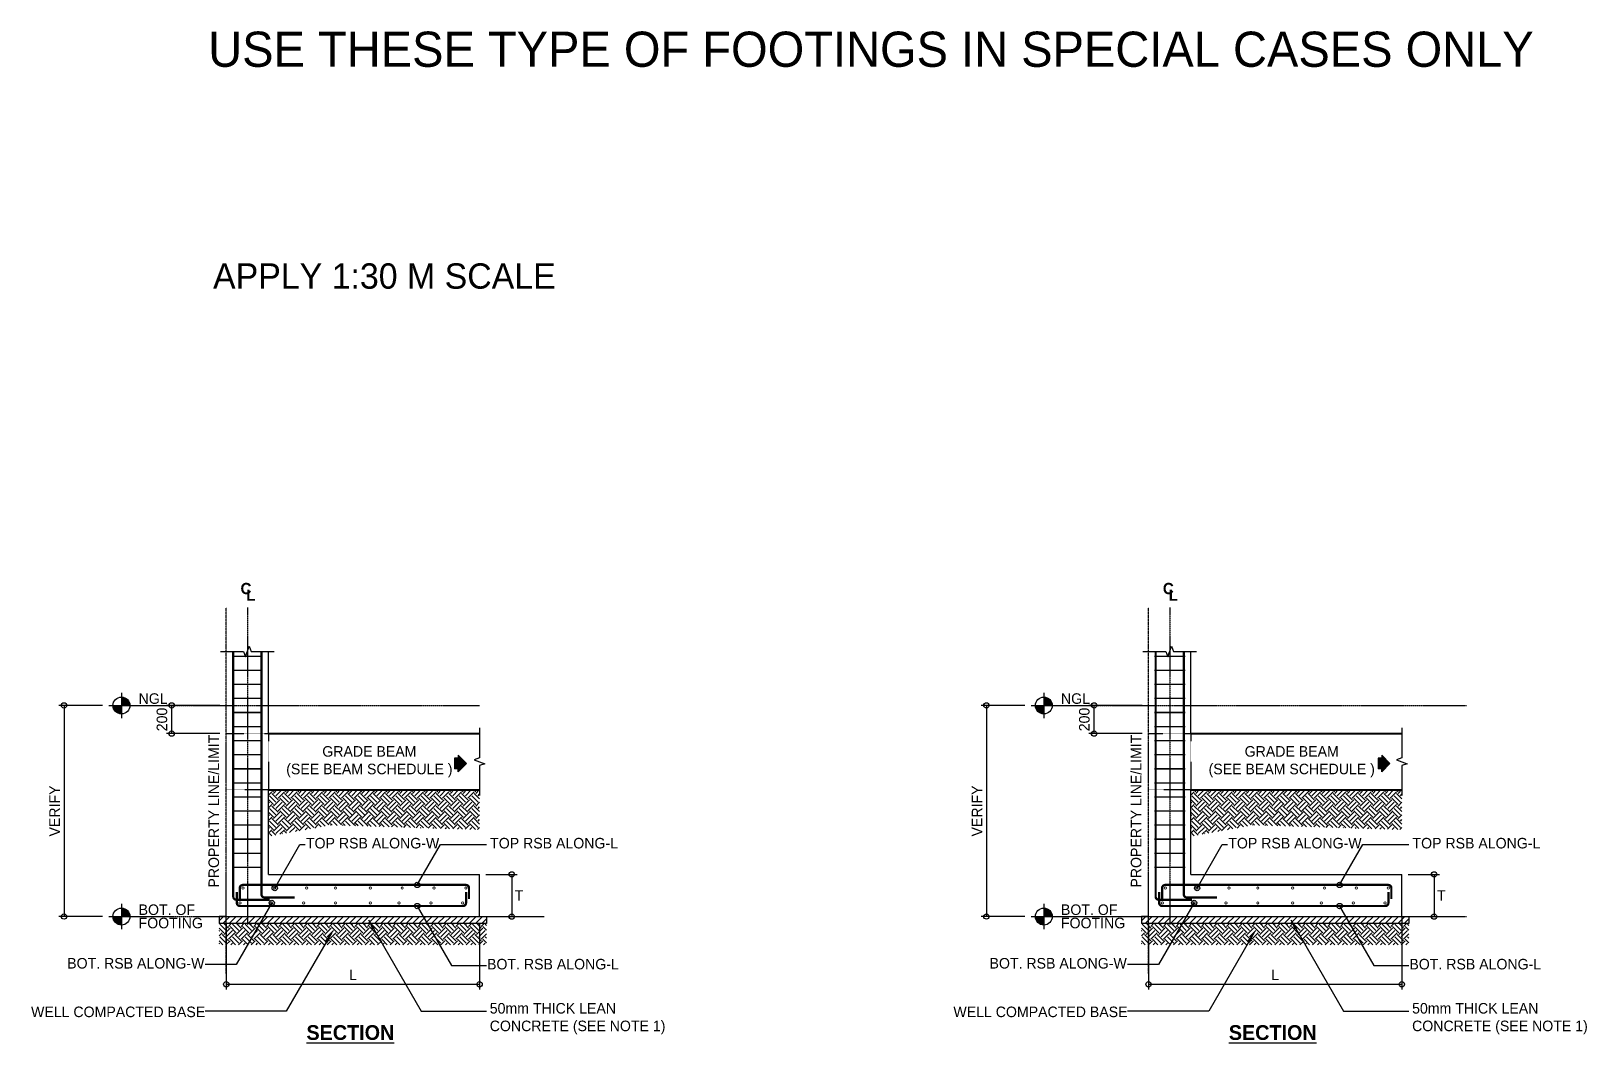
# Model space of a CAD drawing. Header units: millimetres. Extents: x 32778 to 43833, y 54504 to 68189.
# Drawn here: x 32778 to 43833, y 61000 to 68189 of the extents above; entities that cross this region are included whole.
import ezdxf

# ---------------------------------------------------------------- set-up
doc = ezdxf.new("R2010")
doc.units = ezdxf.units.MM
doc.header["$PDMODE"] = 3
for name, pattern in [('CENTER2', [28.575, 19.05, -3.175, 3.175, -3.175]), ('HIDDEN2', [4.7625, 3.175, -1.5875]), ('PHANTOM2', [31.75, 15.875, -3.175, 3.175, -3.175, 3.175, -3.175])]:
    doc.linetypes.add(name, pattern=pattern)
for name, color, linetype in [('A-PROPERTY LINE', 6, 'PHANTOM2'), ('G-ANNO-DIM', 106, 'Continuous'), ('G-ANNO-SYMBOLS', 4, 'Continuous'), ('G-ANNO-TITLE', 7, 'Continuous'), ('G-GRID LINES', 8, 'Continuous'), ('G-HATCHES', 8, 'Continuous'), ('S-DETAILS', 254, 'Continuous'), ('S-REBARS', 162, 'Continuous')]:
    doc.layers.add(name, color=color, linetype=linetype)
doc.styles.add('Century', font='GOTHIC.TTF')
doc.dimstyles.new('DIM1_30', dxfattribs={"dimscale": 30, "dimtxt": 2.5, "dimasz": 2.5, "dimexe": 1.25, "dimexo": 1.5, "dimgap": 1, "dimtad": 1, "dimdec": 0, "dimtxsty": 'Century', "dimblk": 'SMALL', "dimcen": 2.5, "dimadec": 0, "dimazin": 0, "dimtfac": 1, "dimtdec": 0, "dimtmove": 0, "dimatfit": 3, "dimfxl": 1, "dimarcsym": 0})

# ---------------------------------------------------------------- blocks, each defined once
blk = doc.blocks.new('_Small')
at = {"color": 0, "linetype": 'ByBlock', "lineweight": -2}
blk.add_circle((0, 0), 0.25, dxfattribs=at)
blk = doc.blocks.new('*D9')
at = {"layer": 'Defpoints', "color": 0, "transparency": 16777216}
for p in [(33330, 63398), (33012, 61898), (33330, 61898)]:
    blk.add_point(p, dxfattribs=at)
at = {"layer": 'G-ANNO-DIM', "color": 0, "lineweight": -2, "transparency": 16777216}
for p, q in [((33285, 63398), (32975, 63398)), ((33012, 63398), (33012, 61898)), ((33285, 61898), (32975, 61898))]:
    blk.add_line(p, q, dxfattribs=at)
at = {"layer": 'G-ANNO-DIM', "color": 0, "lineweight": -2, "transparency": 16777216, "xscale": 75, "yscale": 75, "zscale": 75}
for p, rotation in [((33012, 63398), 90), ((33012, 61898), 270)]:
    blk.add_blockref('_Small', p, dxfattribs=dict(at, rotation=rotation))
at = {"layer": 'G-ANNO-DIM', "color": 0, "transparency": 16777216, "insert": (32945, 62648), "char_height": 75, "attachment_point": 5, "rotation": 90, "style": 'Century'}
blk.add_mtext('VERIFY', dxfattribs=at)
blk = doc.blocks.new('*D16')
at = {"layer": 'Defpoints', "color": 0, "transparency": 16777216}
for p in [(34165, 61898), (35965, 61898), (35965, 61417)]:
    blk.add_point(p, dxfattribs=at)
at = {"layer": 'G-ANNO-DIM', "color": 0, "lineweight": -2, "transparency": 16777216}
for p, q in [((34165, 61853), (34165, 61379)), ((35965, 61853), (35965, 61379)), ((34165, 61417), (35965, 61417))]:
    blk.add_line(p, q, dxfattribs=at)
at = {"layer": 'G-ANNO-DIM', "color": 0, "lineweight": -2, "transparency": 16777216, "xscale": 75, "yscale": 75, "zscale": 75, "rotation": 180}
blk.add_blockref('_Small', (34165, 61417), dxfattribs=at)
at = {"layer": 'G-ANNO-DIM', "color": 0, "lineweight": -2, "transparency": 16777216, "xscale": 75, "yscale": 75, "zscale": 75}
blk.add_blockref('_Small', (35965, 61417), dxfattribs=at)
at = {"layer": 'G-ANNO-DIM', "color": 0, "transparency": 16777216, "insert": (35065, 61484), "char_height": 75, "attachment_point": 5, "style": 'Century'}
blk.add_mtext('L', dxfattribs=at)
blk = doc.blocks.new('*D10')
at = {"layer": 'Defpoints', "color": 0, "transparency": 16777216}
for p in [(33777, 63398), (34165, 63398), (34165, 63198)]:
    blk.add_point(p, dxfattribs=at)
at = {"layer": 'G-ANNO-DIM', "color": 0, "lineweight": -2, "transparency": 16777216}
for p, q in [((34120, 63398), (33740, 63398)), ((33777, 63198), (33777, 63398)), ((34120, 63198), (33740, 63198))]:
    blk.add_line(p, q, dxfattribs=at)
at = {"layer": 'G-ANNO-DIM', "color": 0, "lineweight": -2, "transparency": 16777216, "xscale": 75, "yscale": 75, "zscale": 75}
for p, rotation in [((33777, 63398), 90), ((33777, 63198), 270)]:
    blk.add_blockref('_Small', p, dxfattribs=dict(at, rotation=rotation))
at = {"layer": 'G-ANNO-DIM', "color": 0, "transparency": 16777216, "insert": (33708, 63298), "char_height": 75, "attachment_point": 5, "rotation": 90, "style": 'Century'}
blk.add_mtext('200', dxfattribs=at)
blk = doc.blocks.new('arrow')
at = {"layer": 'G-HATCHES'}
h = blk.add_hatch(color=256, dxfattribs=at)
h.dxf.hatch_style = 1
h.paths.add_polyline_path([(200860, 43821), (200860, 43677), (200682, 43677), (200682, 43175), (200860, 43175), (200860, 43031), (201237, 43426)])
for p, q in [((200682, 43677), (200682, 43175)), ((200860, 43677), (200682, 43677)), ((201237, 43426), (200860, 43821)), ((200860, 43821), (200860, 43677)), ((200860, 43175), (200682, 43175)), ((201237, 43426), (200860, 43031)), ((200860, 43031), (200860, 43175))]:
    blk.add_line(p, q)
blk = doc.blocks.new('*D4')
at = {"layer": 'Defpoints', "color": 0, "transparency": 16777216}
for p in [(39884, 63398), (39566, 61898), (39884, 61898)]:
    blk.add_point(p, dxfattribs=at)
at = {"layer": 'G-ANNO-DIM', "color": 0, "lineweight": -2, "transparency": 16777216}
for p, q in [((39839, 63398), (39529, 63398)), ((39566, 63398), (39566, 61898)), ((39839, 61898), (39529, 61898))]:
    blk.add_line(p, q, dxfattribs=at)
at = {"layer": 'G-ANNO-DIM', "color": 0, "lineweight": -2, "transparency": 16777216, "xscale": 75, "yscale": 75, "zscale": 75}
for p, rotation in [((39566, 63398), 90), ((39566, 61898), 270)]:
    blk.add_blockref('_Small', p, dxfattribs=dict(at, rotation=rotation))
at = {"layer": 'G-ANNO-DIM', "color": 0, "transparency": 16777216, "insert": (39499, 62648), "char_height": 75, "attachment_point": 5, "rotation": 90, "style": 'Century'}
blk.add_mtext('VERIFY', dxfattribs=at)
blk = doc.blocks.new('*D15')
at = {"layer": 'Defpoints', "color": 0, "transparency": 16777216}
for p in [(40718, 61898), (42518, 61898), (42518, 61417)]:
    blk.add_point(p, dxfattribs=at)
at = {"layer": 'G-ANNO-DIM', "color": 0, "lineweight": -2, "transparency": 16777216}
for p, q in [((40718, 61853), (40718, 61379)), ((42518, 61853), (42518, 61379)), ((40718, 61417), (42518, 61417))]:
    blk.add_line(p, q, dxfattribs=at)
at = {"layer": 'G-ANNO-DIM', "color": 0, "lineweight": -2, "transparency": 16777216, "xscale": 75, "yscale": 75, "zscale": 75, "rotation": 180}
blk.add_blockref('_Small', (40718, 61417), dxfattribs=at)
at = {"layer": 'G-ANNO-DIM', "color": 0, "lineweight": -2, "transparency": 16777216, "xscale": 75, "yscale": 75, "zscale": 75}
blk.add_blockref('_Small', (42518, 61417), dxfattribs=at)
at = {"layer": 'G-ANNO-DIM', "color": 0, "transparency": 16777216, "insert": (41618, 61484), "char_height": 75, "attachment_point": 5, "style": 'Century'}
blk.add_mtext('L', dxfattribs=at)
blk = doc.blocks.new('*D5')
at = {"layer": 'Defpoints', "color": 0, "transparency": 16777216}
for p in [(40331, 63398), (40718, 63398), (40718, 63198)]:
    blk.add_point(p, dxfattribs=at)
at = {"layer": 'G-ANNO-DIM', "color": 0, "lineweight": -2, "transparency": 16777216}
for p, q in [((40673, 63398), (40294, 63398)), ((40331, 63198), (40331, 63398)), ((40673, 63198), (40294, 63198))]:
    blk.add_line(p, q, dxfattribs=at)
at = {"layer": 'G-ANNO-DIM', "color": 0, "lineweight": -2, "transparency": 16777216, "xscale": 75, "yscale": 75, "zscale": 75}
for p, rotation in [((40331, 63398), 90), ((40331, 63198), 270)]:
    blk.add_blockref('_Small', p, dxfattribs=dict(at, rotation=rotation))
at = {"layer": 'G-ANNO-DIM', "color": 0, "transparency": 16777216, "insert": (40262, 63298), "char_height": 75, "attachment_point": 5, "rotation": 90, "style": 'Century'}
blk.add_mtext('200', dxfattribs=at)
blk = doc.blocks.new('datum1')
h = blk.add_hatch(color=256)
h.dxf.hatch_style = 1
h.paths.add_polyline_path([(2, 0, 0.414214), (0, 2), (0, 0)])
h.paths.add_polyline_path([(0, -2), (0, 0), (-2, 0, 0.414214)])
for p, q in [((-3, 0), (3, 0)), ((0, 3), (0, -3))]:
    blk.add_line(p, q)
blk.add_circle((0, 0), 2)

msp = doc.modelspace()

# ---------------------------------------------------------------- hatches: boundary and pattern name
at = {"layer": 'G-HATCHES'}
h = msp.add_hatch(dxfattribs=at)
h.set_pattern_fill('EARTH', color=256, scale=10, angle=45)
h.set_pattern_definition([(45, (-234424.665, 29602.23), (7e-15, 89.802561), [63.5, -63.5]), (45, (-234441.5, 29619.066), (7e-15, 89.802561), [63.5, -63.5]), (45, (-234458.34, 29635.904), (7e-15, 89.802561), [63.5, -63.5]), (135, (-234458.34, 29647.13), (-89.802561, 7e-15), [63.5, -63.5]), (135, (-234441.5, 29663.97), (-89.802561, 7e-15), [63.5, -63.5]), (135, (-234424.665, 29680.805), (-89.802561, 7e-15), [63.5, -63.5])])
h.paths.add_polyline_path([(35964.6, 62515.1), (35964.6, 62797.6), (34464.6, 62797.6), (34464.6, 62467.3), (34906.3, 62547.4)])
h = msp.add_hatch(dxfattribs=at)
h.set_pattern_fill('EARTH', color=256, scale=10, angle=45)
h.set_pattern_definition([(45, (-227871, 29602.23), (7e-15, 89.802561), [63.5, -63.5]), (45, (-227887.836, 29619.066), (7e-15, 89.802561), [63.5, -63.5]), (45, (-227904.674, 29635.904), (7e-15, 89.802561), [63.5, -63.5]), (135, (-227904.674, 29647.13), (-89.802561, 7e-15), [63.5, -63.5]), (135, (-227887.836, 29663.97), (-89.802561, 7e-15), [63.5, -63.5]), (135, (-227871, 29680.805), (-89.802561, 7e-15), [63.5, -63.5])])
h.paths.add_polyline_path([(42518.3, 62515.1), (42518.3, 62797.6), (41018.3, 62797.6), (41018.3, 62467.3), (41459.9, 62547.4)])
h = msp.add_hatch(dxfattribs=at)
h.set_pattern_fill('ANSI31', color=256, scale=10)
h.set_pattern_definition([(45, (-200721.917, 31645.535), (-22.4506403, 22.4506403), [])])
h.paths.add_polyline_path([(34164.6, 61897.6), (34114.6, 61897.6), (34114.6, 61847.6), (36014.6, 61847.6), (36014.6, 61897.6), (35964.6, 61897.6)])
h = msp.add_hatch(dxfattribs=at)
h.set_pattern_fill('EARTH', color=256, scale=10, angle=45)
h.set_pattern_definition([(45, (-68553.99, 7945.65), (7e-15, 89.80256), [63.5, -63.5]), (45, (-68570.826, 7962.487), (7e-15, 89.80256), [63.5, -63.5]), (45, (-68587.664, 7979.325), (7e-15, 89.80256), [63.5, -63.5]), (135, (-68587.664, 7990.55), (-89.80256, 7e-15), [63.5, -63.5]), (135, (-68570.826, 8007.39), (-89.80256, 7e-15), [63.5, -63.5]), (135, (-68553.99, 8024.226), (-89.80256, 7e-15), [63.5, -63.5])])
h.paths.add_polyline_path([(36014.6, 61847.6), (34114.6, 61847.6), (34114.6, 61697.6), (36014.6, 61697.6)])
h = msp.add_hatch(dxfattribs=at)
h.set_pattern_fill('ANSI31', color=256, scale=10)
h.set_pattern_definition([(45, (-194168.25, 31645.535), (-22.4506403, 22.4506403), [])])
h.paths.add_polyline_path([(40718.3, 61897.6), (40668.3, 61897.6), (40668.3, 61847.6), (42568.3, 61847.6), (42568.3, 61897.6), (42518.3, 61897.6)])
h = msp.add_hatch(dxfattribs=at)
h.set_pattern_fill('EARTH', color=256, scale=10, angle=45)
h.set_pattern_definition([(45, (-62000.32, 7945.65), (7e-15, 89.80256), [63.5, -63.5]), (45, (-62017.16, 7962.487), (7e-15, 89.80256), [63.5, -63.5]), (45, (-62033.997, 7979.325), (7e-15, 89.80256), [63.5, -63.5]), (135, (-62033.997, 7990.55), (-89.80256, 7e-15), [63.5, -63.5]), (135, (-62017.16, 8007.39), (-89.80256, 7e-15), [63.5, -63.5]), (135, (-62000.32, 8024.226), (-89.80256, 7e-15), [63.5, -63.5])])
h.paths.add_polyline_path([(42568.3, 61847.6), (40668.3, 61847.6), (40668.3, 61697.6), (42568.3, 61697.6)])

# ---------------------------------------------------------------- linework, layer by layer
at = {"color": 8, "linetype": 'Continuous'}
for points in [[(34124.6, 63780.9), (34287.3, 63780.9), (34301, 63743.4), (34328.3, 63818.4), (34341.9, 63780.9), (34504.6, 63780.9)], [(40678.3, 63780.9), (40841, 63780.9), (40854.7, 63743.4), (40882, 63818.4), (40895.6, 63780.9), (41058.3, 63780.9)], [(35964.6, 63237.6), (35964.6, 63024.9), (35927.1, 63011.2), (36002.1, 62983.9), (35964.6, 62970.3), (35964.6, 62757.6)], [(42518.3, 63237.6), (42518.3, 63024.9), (42480.8, 63011.2), (42555.8, 62983.9), (42518.3, 62970.3), (42518.3, 62757.6)]]:
    msp.add_lwpolyline(points, dxfattribs=at)
at = {"layer": 'A-PROPERTY LINE', "ltscale": 0.5}
for points in [[(34164.6, 61493.7), (34164.6, 64094.4)], [(40718.3, 61493.7), (40718.3, 64094.4)]]:
    msp.add_lwpolyline(points, dxfattribs=at)
at = {"layer": 'G-ANNO-DIM'}
for p, q in [((36009.6, 62197.6), (36230.8, 62197.6)), ((36193.3, 62197.6), (36193.3, 61897.6)), ((42563.3, 62197.6), (42784.4, 62197.6)), ((42746.9, 62197.6), (42746.9, 61897.6)), ((35959.6, 61897.6), (36230.8, 61897.6)), ((42513.3, 61897.6), (42784.4, 61897.6))]:
    msp.add_line(p, q, dxfattribs=at)
at = {"layer": 'G-GRID LINES', "linetype": 'CENTER2', "ltscale": 0.5}
for p, q in [((34314.6, 64094.4), (34314.6, 61839.1)), ((40868.3, 64094.4), (40868.3, 61839.1)), ((33329.9, 63397.6), (35964.6, 63397.6)), ((39883.6, 63397.6), (42977.3, 63397.6)), ((33329.9, 61897.6), (36423.7, 61897.6)), ((39883.6, 61897.6), (42977.3, 61897.6))]:
    msp.add_line(p, q, dxfattribs=at)
at = {"layer": 'S-DETAILS'}
for p, q in [((34464.6, 63197.6), (34464.6, 63780.9)), ((41018.3, 63197.6), (41018.3, 63780.9)), ((34464.6, 62197.6), (34464.6, 62797.6)), ((41018.3, 62197.6), (41018.3, 62797.6)), ((34164.6, 61897.6), (34164.6, 62197.6)), ((34464.6, 62197.6), (35964.6, 62197.6)), ((35964.6, 61897.6), (35964.6, 62197.6)), ((40718.3, 61897.6), (40718.3, 62197.6)), ((41018.3, 62197.6), (42518.3, 62197.6)), ((42518.3, 61897.6), (42518.3, 62197.6)), ((34114.6, 61897.6), (34114.6, 61847.6)), ((34164.6, 61897.6), (34114.6, 61897.6)), ((36014.6, 61847.6), (34114.6, 61847.6)), ((34164.6, 61897.6), (35964.6, 61897.6)), ((35964.6, 61897.6), (36014.6, 61897.6)), ((36014.6, 61897.6), (36014.6, 61847.6)), ((40246.1, 61897.6), (42518.3, 61897.6)), ((40668.3, 61897.6), (40668.3, 61847.6)), ((40718.3, 61897.6), (40668.3, 61897.6)), ((42568.3, 61847.6), (40668.3, 61847.6)), ((42518.3, 61897.6), (42568.3, 61897.6)), ((42518.3, 61897.6), (42518.3, 61847.6)), ((42568.3, 61897.6), (42568.3, 61847.6))]:
    msp.add_line(p, q, dxfattribs=at)
at = {"layer": 'S-DETAILS', "lineweight": 40}
for p, q in [((34464.6, 63197.6), (35964.6, 63197.6)), ((41018.3, 63197.6), (42518.3, 63197.6)), ((34464.6, 62797.6), (35964.6, 62797.6)), ((41018.3, 62797.6), (42518.3, 62797.6))]:
    msp.add_line(p, q, dxfattribs=at)
at = {"layer": 'S-DETAILS', "linetype": 'HIDDEN2', "ltscale": 0.5}
for points in [[(34164.6, 63197.6), (34464.6, 63197.6), (34464.6, 62797.6), (34164.6, 62797.6)], [(40718.3, 63197.6), (41018.3, 63197.6), (41018.3, 62797.6), (40718.3, 62797.6)]]:
    msp.add_lwpolyline(points, close=True, dxfattribs=at)
at = {"layer": 'S-REBARS'}
for p, q in [((34374.6, 62247.6), (34254.6, 62247.6)), ((40928.3, 62247.6), (40808.3, 62247.6))]:
    msp.add_line(p, q, dxfattribs=at)
at = {"layer": 'S-REBARS', "color": 5, "const_width": 16}
for points in [[(34473, 62017.3), (34237, 62017.3, -0.4142136), (34214.6, 62039.7), (34214.6, 63780.9)], [(34650.6, 62033.3), (34437, 62033.3, -0.4142136), (34414.6, 62055.7), (34414.6, 63780.9)], [(41026.7, 62017.3), (40790.7, 62017.3, -0.4142136), (40768.3, 62039.7), (40768.3, 63780.9)], [(41204.3, 62033.3), (40990.7, 62033.3, -0.4142136), (40968.3, 62055.7), (40968.3, 63780.9)], [(35064.6, 62122.6), (34283, 62122.6, 0.4142136), (34260.6, 62100.2), (34260.6, 62022.6)], [(35889.6, 62022.6), (35889.6, 62100.2, 0.4142136), (35867.3, 62122.6), (35064.6, 62122.6)], [(41618.3, 62122.6), (40836.7, 62122.6, 0.4142136), (40814.3, 62100.2), (40814.3, 62022.6)], [(42443.3, 62022.6), (42443.3, 62100.2, 0.4142136), (42420.9, 62122.6), (41618.3, 62122.6)], [(34239.6, 62072.6), (34239.6, 61994.9, 0.4142136), (34262, 61972.6), (35064.6, 61972.6)], [(35064.6, 61972.6), (35846.3, 61972.6, 0.4142136), (35868.6, 61994.9), (35868.6, 62072.6)], [(40793.3, 62072.6), (40793.3, 61994.9, 0.4142136), (40815.7, 61972.6), (41618.3, 61972.6)], [(41618.3, 61972.6), (42399.9, 61972.6, 0.4142136), (42422.3, 61994.9), (42422.3, 62072.6)]]:
    msp.add_lwpolyline(points, format="xyb", dxfattribs=at)
at = {"layer": 'S-REBARS', "color": 4, "lineweight": 30, "const_width": 10}
for points in [[(34424.6, 63747.6), (34204.6, 63747.6)], [(40978.3, 63747.6), (40758.3, 63747.6)], [(34424.6, 63647.6), (34204.6, 63647.6)], [(40978.3, 63647.6), (40758.3, 63647.6)], [(34424.6, 63547.6), (34204.6, 63547.6)], [(34424.6, 63447.6), (34204.6, 63447.6)], [(40978.3, 63547.6), (40758.3, 63547.6)], [(40978.3, 63447.6), (40758.3, 63447.6)], [(34424.6, 63347.6), (34204.6, 63347.6)], [(40978.3, 63347.6), (40758.3, 63347.6)], [(34424.6, 63247.6), (34204.6, 63247.6)], [(40978.3, 63247.6), (40758.3, 63247.6)], [(34424.6, 63147.6), (34204.6, 63147.6)], [(40978.3, 63147.6), (40758.3, 63147.6)], [(34424.6, 63047.6), (34204.6, 63047.6)], [(40978.3, 63047.6), (40758.3, 63047.6)], [(34424.6, 62947.6), (34204.6, 62947.6)], [(40978.3, 62947.6), (40758.3, 62947.6)], [(34424.6, 62847.6), (34204.6, 62847.6)], [(40978.3, 62847.6), (40758.3, 62847.6)], [(34424.6, 62747.6), (34204.6, 62747.6)], [(40978.3, 62747.6), (40758.3, 62747.6)], [(34424.6, 62647.6), (34204.6, 62647.6)], [(40978.3, 62647.6), (40758.3, 62647.6)], [(34424.6, 62547.6), (34204.6, 62547.6)], [(40978.3, 62547.6), (40758.3, 62547.6)], [(34424.6, 62447.6), (34204.6, 62447.6)], [(34424.6, 62347.6), (34204.6, 62347.6)], [(40978.3, 62447.6), (40758.3, 62447.6)], [(40978.3, 62347.6), (40758.3, 62347.6)], [(34424.6, 62247.6), (34204.6, 62247.6)], [(40978.3, 62247.6), (40758.3, 62247.6)]]:
    msp.add_lwpolyline(points, dxfattribs=at)
at = {"layer": 'S-REBARS', "lineweight": 20}
for centre in [(34283, 62100.2), (34509.3, 62100.2), (34735.7, 62100.2), (34941, 62100.2), (35188.3, 62100.2), (35414.6, 62100.2), (35640.9, 62100.2), (35867.3, 62100.2), (40836.7, 62100.2), (41063, 62100.2), (41289.3, 62100.2), (41494.6, 62100.2), (41742, 62100.2), (41968.3, 62100.2), (42194.6, 62100.2), (42420.9, 62100.2), (34262, 61994.9), (34488.1, 61994.9), (34714.3, 61994.9), (34941, 61994.9), (35188.3, 61994.9), (35392.6, 61994.9), (35618.8, 61994.9), (35844.9, 61994.9), (40815.7, 61994.9), (41041.8, 61994.9), (41267.9, 61994.9), (41494.6, 61994.9), (41742, 61994.9), (41946.3, 61994.9), (42172.4, 61994.9), (42398.5, 61994.9)]:
    msp.add_circle(centre, 8, dxfattribs=at)

# ---------------------------------------------------------------- block references
at = {"layer": 'G-ANNO-DIM', "xscale": 75, "yscale": 75, "zscale": 75}
for p, rotation in [((36193.3, 62197.6), 90), ((42746.9, 62197.6), 90), ((36193.3, 61897.6), 270), ((42746.9, 61897.6), 270)]:
    msp.add_blockref('_Small', p, dxfattribs=dict(at, rotation=rotation))
at = {"layer": 'G-ANNO-SYMBOLS', "xscale": 29.99999986708333, "yscale": 29.99999986708333, "zscale": 29.99999986708333}
for p in [(33419.9, 63397.6), (39973.6, 63397.6), (33419.9, 61897.6), (39973.6, 61897.6)]:
    msp.add_blockref('datum1', p, dxfattribs=at)
at = {"layer": 'S-DETAILS', "xscale": 0.1519617570523448, "yscale": 0.1519617570523448, "zscale": 0.1519617570523448}
for p in [(5290.3, 56386), (11852.8, 56386)]:
    msp.add_blockref('arrow', p, dxfattribs=at)

# ---------------------------------------------------------------- texts
at = {"layer": 'Defpoints', "color": 1, "style": 'Century'}
msp.add_text('USE THESE TYPE OF FOOTINGS IN SPECIAL CASES ONLY', height=250, dxfattribs=at).set_placement((34036.3, 67935.2))
at = {"layer": 'Defpoints', "style": 'Century'}
msp.add_text('APPLY 1:30 M SCALE', height=180, dxfattribs=at).set_placement((34070.8, 66358.9))
at = {"layer": 'G-ANNO-DIM', "style": 'Century'}
for s, p in [('TOP RSB ALONG-W', (34730.9, 62381.8)), ('TOP RSB ALONG-L', (36039.7, 62381.8)), ('TOP RSB ALONG-W', (41284.6, 62381.8)), ('TOP RSB ALONG-L', (42593.4, 62381.8)), ('BOT. RSB ALONG-W', (33034.6, 61528.5)), ('BOT. RSB ALONG-L', (36017.7, 61522.3)), ('BOT. RSB ALONG-W', (39588.2, 61528.5)), ('BOT. RSB ALONG-L', (42571.3, 61522.3))]:
    msp.add_text(s, height=75, dxfattribs=at).set_placement(p)
at = {"layer": 'G-ANNO-DIM', "color": 7, "char_height": 80, "width": 142.382, "attachment_point": 1, "style": 'Century'}
for s, insert in [('{\\fCentury Gothic|b1|i0|c0|p34;C}', (34266.1, 64268.5)), ('{\\fCentury Gothic|b1|i0|c0|p34;C}', (40819.8, 64268.5)), ('{\\fCentury Gothic|b1|i0|c0|p34;L}', (34307.2, 64221.1)), ('{\\fCentury Gothic|b1|i0|c0|p34;L}', (40860.9, 64221.1))]:
    msp.add_mtext(s, dxfattribs=dict(at, insert=insert))
at = {"layer": 'G-ANNO-DIM', "char_height": 75, "width": 1040.079, "attachment_point": 5, "rotation": 90, "style": 'Century'}
for insert in [(34076.4, 62623.6), (40630, 62623.6)]:
    msp.add_mtext('\\pxql;PROPERTY LINE/LIMIT', dxfattribs=dict(at, insert=insert))
at = {"layer": 'G-ANNO-DIM', "char_height": 75, "attachment_point": 5, "style": 'Century'}
for s, insert, width in [('\\pxqc;GRADE BEAM \\P(SEE BEAM SCHEDULE )', (35181.6, 62997.6), 1433.986), ('\\pxqc;GRADE BEAM \\P(SEE BEAM SCHEDULE )', (41735.3, 62997.6), 1433.986), ('\\pxql;WELL COMPACTED BASE', (33424, 61220.2), 1292.459), ('\\pxql;50mm THICK LEAN CONCRETE (SEE NOTE 1)', (36754.4, 61172.3), 1435.016), ('\\pxql;WELL COMPACTED BASE', (39977.6, 61220.2), 1292.459), ('\\pxql;50mm THICK LEAN CONCRETE (SEE NOTE 1)', (43308.1, 61172.3), 1435.016)]:
    msp.add_mtext(s, dxfattribs=dict(at, insert=insert, width=width))
for insert in [(36243.8, 62047.6), (42797.5, 62047.6)]:
    msp.add_mtext('T', dxfattribs=dict(at, insert=insert))
at = {"layer": 'G-ANNO-TITLE', "char_height": 104.999, "attachment_point": 1, "style": 'Century'}
for insert in [(34734.7, 61126.3), (41288.4, 61126.3)]:
    msp.add_mtext_dynamic_manual_height_columns('\\pxt22;{\\fCentury Gothic|b1|i0|c0|p34;\\LSECTION}', width=740.531, gutter_width=1, heights=[0], dxfattribs=dict(at, insert=insert))
at = {"layer": 'G-GRID LINES', "color": 7, "char_height": 75, "width": 1195.276, "attachment_point": 1, "style": 'Century'}
for s, insert in [('NGL', (33541.9, 63484.2)), ('NGL', (40095.6, 63484.2)), ('BOT. OF', (33541.9, 61984.2)), ('BOT. OF', (40095.6, 61984.2)), ('FOOTING', (33541.9, 61889.7)), ('FOOTING', (40095.6, 61889.7))]:
    msp.add_mtext(s, dxfattribs=dict(at, insert=insert))

# ---------------------------------------------------------------- dimensions: what is measured, and where the dimension line sits
at = {"layer": 'G-ANNO-DIM'}
for base, p1, p2, picture, middle in [((33012.4, 61897.6), (33329.9, 63397.6), (33329.9, 61897.6), '*D9', (32944.9, 62647.6)), ((39566, 61897.6), (39883.6, 63397.6), (39883.6, 61897.6), '*D4', (39498.5, 62647.6))]:
    dim = msp.add_linear_dim(base=base, p1=p1, p2=p2, angle=90, text='VERIFY', dimstyle='DIM1_30', dxfattribs=at)
    dim.commit()
    dim.dimension.update_dxf_attribs({"geometry": picture, "text_midpoint": middle})
for base, p1, p2, picture, middle in [((33777.4, 63397.6), (34164.6, 63197.6), (34164.6, 63397.6), '*D10', (33777.4, 63297.6)), ((40331, 63397.6), (40718.3, 63197.6), (40718.3, 63397.6), '*D5', (40331, 63297.6))]:
    dim = msp.add_linear_dim(base=base, p1=p1, p2=p2, angle=90, dimstyle='DIM1_30', dxfattribs=at)
    dim.commit()
    dim.dimension.update_dxf_attribs({"geometry": picture, "text_midpoint": middle, "dimtype": 160})
for base, p1, p2, picture, middle in [((35964.6, 61416.7), (34164.6, 61897.6), (35964.6, 61897.6), '*D16', (35064.6, 61484.2)), ((42518.3, 61416.7), (40718.3, 61897.6), (42518.3, 61897.6), '*D15', (41618.3, 61484.2))]:
    dim = msp.add_linear_dim(base=base, p1=p1, p2=p2, text='L', dimstyle='DIM1_30', dxfattribs=at)
    dim.commit()
    dim.dimension.update_dxf_attribs({"geometry": picture, "text_midpoint": middle})

# ---------------------------------------------------------------- leaders
for points, override in [([(34509.3, 62100.2), (34688.1, 62409.9), (34726.2, 62409.9)], {"dimldrblk": 'Small'}), ([(35522, 62122.6), (35687.9, 62409.9), (36014.6, 62409.9)], {"dimldrblk": 'Small'}), ([(41063, 62100.2), (41241.8, 62409.9), (41279.9, 62409.9)], {"dimldrblk": 'Small'}), ([(42075.7, 62122.6), (42241.6, 62409.9), (42568.3, 62409.9)], {"dimldrblk": 'Small'}), ([(34488.1, 61994.9), (34235.1, 61556.6), (34014.6, 61556.6)], {"dimldrblk": 'Small'}), ([(35522.2, 61972.6), (35765.9, 61550.3), (36014.6, 61550.3)], {"dimldrblk": 'Small'}), ([(41041.8, 61994.9), (40788.7, 61556.6), (40568.3, 61556.6)], {"dimldrblk": 'Small'}), ([(42075.8, 61972.6), (42319.6, 61550.3), (42568.3, 61550.3)], {"dimldrblk": 'Small'}), ([(35174.4, 61875.6), (35549.2, 61226.4), (36014.6, 61226.4)], {"dimgap": 1, "dimtad": 0}), ([(41728, 61875.6), (42102.9, 61226.4), (42568.3, 61226.4)], {"dimgap": 1, "dimtad": 0}), ([(34914, 61784.9), (34591.5, 61226.4), (34014.6, 61226.4)], {"dimgap": 1, "dimtad": 0}), ([(41467.7, 61784.9), (41145.2, 61226.4), (40568.3, 61226.4)], {"dimgap": 1, "dimtad": 0})]:
    msp.add_leader(points, dimstyle='DIM1_30', override=override, dxfattribs=at)

doc.saveas('drawing.dxf')
